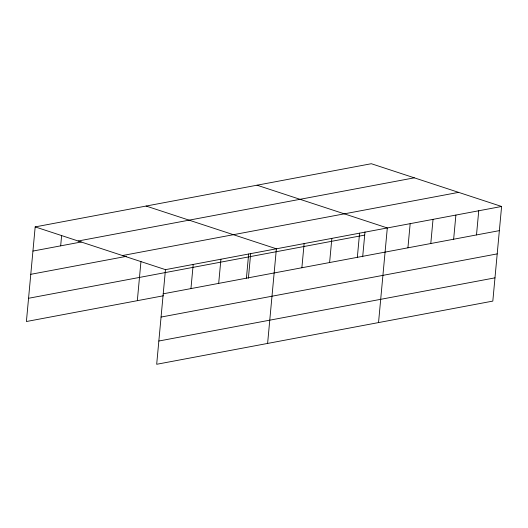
<?xml version="1.0" encoding="UTF-8"?>
<svg xmlns="http://www.w3.org/2000/svg" width="528" height="528" viewBox="0 0 528 528"><rect width="100%" height="100%" fill="white"/><g stroke="black" fill="none" stroke-linecap="round" stroke-linejoin="round"><path stroke-width="0.79" d="M501.6 206.474L165.462 269.65L156.684 364.28L492.822 301.099L501.6 206.474L371.316 163.72L35.178 226.901L26.4 321.526L163.469 295.766M60.667 245.85L61.637 235.382M137.326 300.683L140.963 261.452M190.951 288.605L193.195 264.436M218.684 283.391L220.928 259.222M246.418 278.177L248.655 254.014M248.398 278.23L250.701 253.387M267.61 343.431L276.388 248.8L146.104 206.052M301.877 267.755L304.121 243.586M329.611 262.541L331.855 238.379M357.344 257.327L359.581 233.165M362.683 256.747L364.987 231.904M378.536 322.582L387.314 227.951L257.03 185.203M407.926 247.823L410.17 223.654M430.789 243.527L433.026 219.358M453.644 239.23L455.888 215.061M476.5 234.934L478.744 210.764M78.17 241.006L414.308 177.83M32.934 251.064L81.266 241.982M122.47 255.539L458.608 192.364M30.782 274.316L126.647 256.298M28.558 298.274L364.69 235.099M163.225 293.812L499.356 230.637M161.066 317.064L497.204 253.889M158.842 341.022L494.98 277.847M35.178 226.901L165.462 269.65"/></g></svg>
